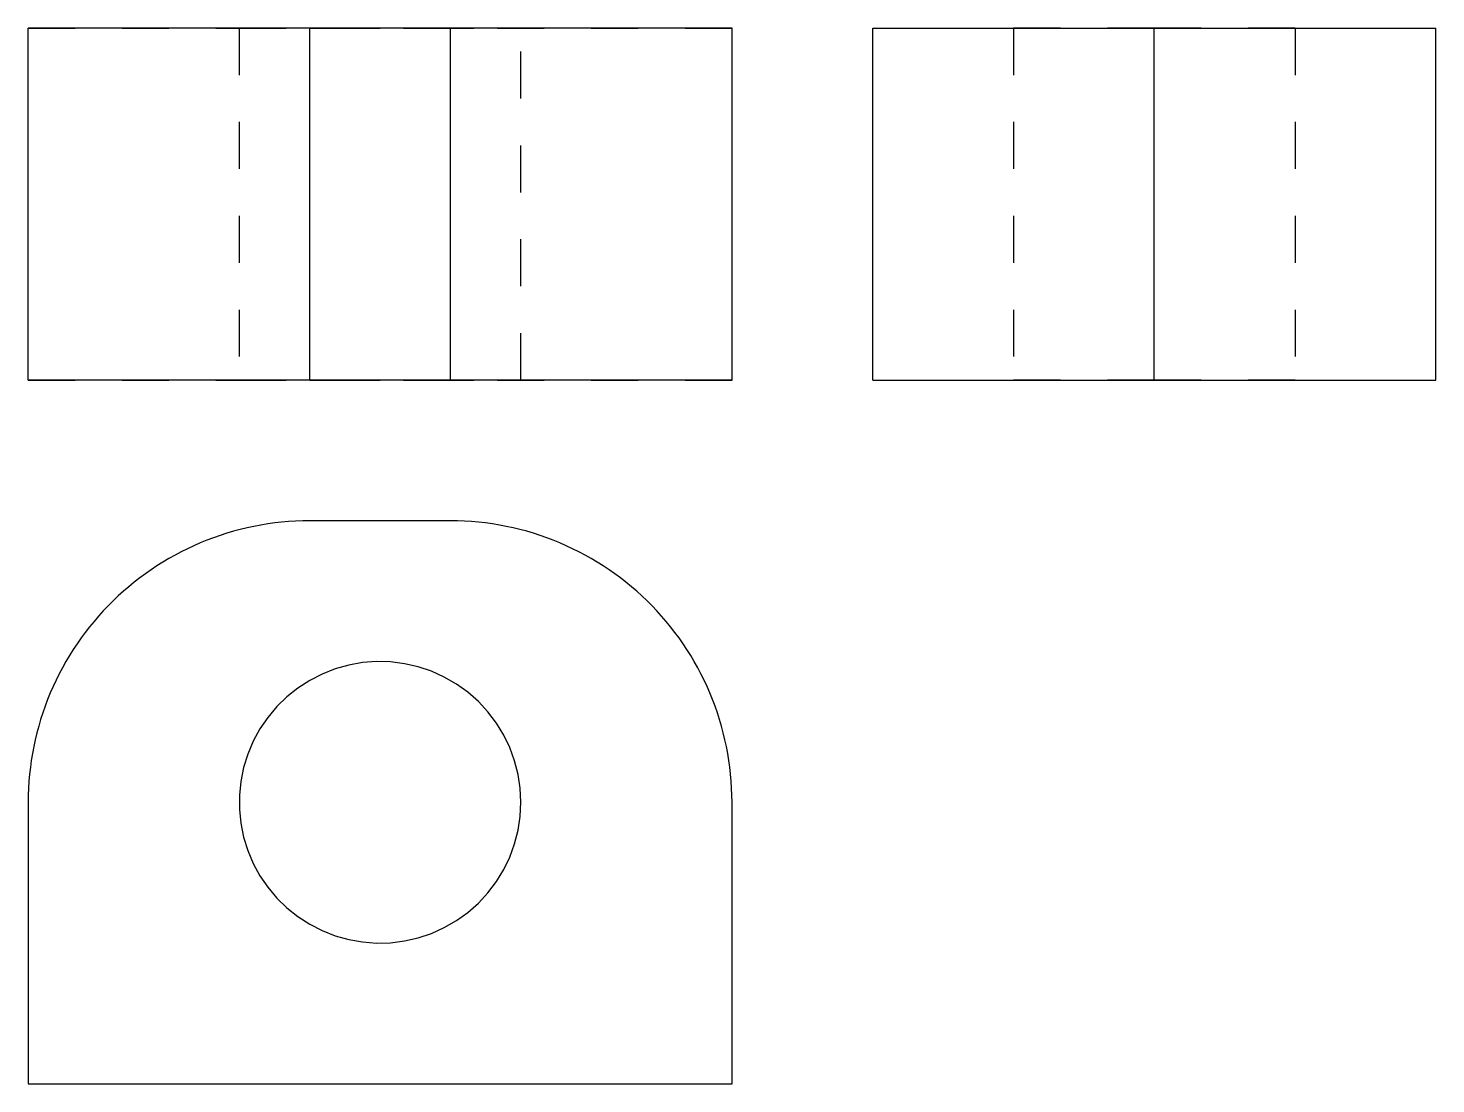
# Model space of a CAD drawing. Extents: x 0 to 3, y 0 to 2.25.
import ezdxf

# ---------------------------------------------------------------- set-up
doc = ezdxf.new("R2010")
doc.units = 0
doc.linetypes.add('HIDDEN', pattern=[0.075, 0.050025, -0.024975])
for name, color, linetype in [('FRONT', 7, 'CONTINUOUS'), ('FRONT_HID', 7, 'HIDDEN'), ('LEFT', 7, 'CONTINUOUS'), ('LEFT_HID', 7, 'HIDDEN'), ('TOP', 7, 'CONTINUOUS')]:
    doc.layers.add(name, color=color, linetype=linetype)

msp = doc.modelspace()

# ---------------------------------------------------------------- linework, layer by layer
at = {"layer": 'FRONT'}
for p, q in [((0, 1.5), (0, 2.25)), ((0.6, 2.25), (0, 2.25)), ((0.9, 2.25), (0.6, 2.25)), ((0.6, 1.5), (0.6, 2.25)), ((1.5, 2.25), (0.9, 2.25)), ((0.9, 1.5), (0.9, 2.25)), ((1.5, 1.5), (1.5, 2.25)), ((0.6, 1.5), (0, 1.5)), ((0.9, 1.5), (0.6, 1.5)), ((1.5, 1.5), (0.9, 1.5))]:
    msp.add_line(p, q, dxfattribs=at)
at = {"layer": 'FRONT_HID', "linetype": 'HIDDEN'}
for p, q in [((0, 2.25), (1.5, 2.25)), ((1.05, 2.25), (0.45, 2.25)), ((0.45, 2.25), (1.05, 2.25)), ((0.45, 2.25), (0.45, 1.5)), ((1.05, 1.5), (1.05, 2.25)), ((0, 1.5), (1.5, 1.5)), ((1.05, 1.5), (0.45, 1.5)), ((0.45, 1.5), (1.05, 1.5))]:
    msp.add_line(p, q, dxfattribs=at)
at = {"layer": 'LEFT'}
for p, q in [((1.8, 1.5), (1.8, 2.25)), ((1.8, 1.5), (1.8, 2.25)), ((1.8, 2.25), (2.4, 2.25)), ((2.4, 2.25), (3, 2.25)), ((2.4, 1.5), (2.4, 2.25)), ((3, 1.5), (3, 2.25)), ((1.8, 1.5), (2.4, 1.5)), ((2.4, 1.5), (3, 1.5))]:
    msp.add_line(p, q, dxfattribs=at)
at = {"layer": 'LEFT_HID', "linetype": 'HIDDEN'}
for p, q in [((2.4, 2.25), (2.1, 2.25)), ((2.1, 2.25), (2.7, 2.25)), ((2.1, 2.25), (2.1, 1.5)), ((2.7, 2.25), (2.4, 2.25)), ((2.7, 2.25), (2.7, 1.5)), ((2.4, 1.5), (2.1, 1.5)), ((2.1, 1.5), (2.7, 1.5)), ((2.7, 1.5), (2.4, 1.5))]:
    msp.add_line(p, q, dxfattribs=at)
at = {"layer": 'TOP'}
for p, q in [((0.6, 1.2), (0.585042, 1.199814)), ((0.9, 1.2), (0.6, 1.2)), ((0.914958, 1.199814), (0.9, 1.2)), ((0.423147, 1.173344), (0.408908, 1.168756)), ((0.437496, 1.177575), (0.423147, 1.173344)), ((0.451946, 1.181446), (0.437496, 1.177575)), ((0.466487, 1.184957), (0.451946, 1.181446)), ((0.481112, 1.188103), (0.466487, 1.184957)), ((0.495811, 1.190885), (0.481112, 1.188103)), ((0.510575, 1.193298), (0.495811, 1.190885)), ((0.525394, 1.195344), (0.510575, 1.193298)), ((0.540259, 1.197018), (0.525394, 1.195344)), ((0.555162, 1.198322), (0.540259, 1.197018)), ((0.570092, 1.199254), (0.555162, 1.198322)), ((0.585042, 1.199814), (0.570092, 1.199254)), ((0.929908, 1.199254), (0.914958, 1.199814)), ((0.944838, 1.198322), (0.929908, 1.199254)), ((0.959741, 1.197018), (0.944838, 1.198322)), ((0.974606, 1.195344), (0.959741, 1.197018)), ((0.989425, 1.193298), (0.974606, 1.195344)), ((1.004189, 1.190885), (0.989425, 1.193298)), ((1.018888, 1.188103), (1.004189, 1.190885)), ((1.033513, 1.184957), (1.018888, 1.188103)), ((1.048054, 1.181446), (1.033513, 1.184957)), ((1.062504, 1.177575), (1.048054, 1.181446)), ((1.076853, 1.173344), (1.062504, 1.177575)), ((1.091092, 1.168756), (1.076853, 1.173344)), ((0.33967, 1.140581), (0.326274, 1.133923)), ((0.353228, 1.146904), (0.33967, 1.140581)), ((0.366939, 1.152886), (0.353228, 1.146904)), ((0.380795, 1.158524), (0.366939, 1.152886)), ((0.394788, 1.163816), (0.380795, 1.158524)), ((0.408908, 1.168756), (0.394788, 1.163816)), ((1.105212, 1.163816), (1.091092, 1.168756)), ((1.119205, 1.158524), (1.105212, 1.163816)), ((1.133061, 1.152886), (1.119205, 1.158524)), ((1.146772, 1.146904), (1.133061, 1.152886)), ((1.16033, 1.140581), (1.146772, 1.146904)), ((1.173726, 1.133923), (1.16033, 1.140581)), ((0.287139, 1.111975), (0.274472, 1.104016)), ((0.3, 1.119615), (0.287139, 1.111975)), ((0.313048, 1.126933), (0.3, 1.119615)), ((0.326274, 1.133923), (0.313048, 1.126933)), ((1.186952, 1.126933), (1.173726, 1.133923)), ((1.2, 1.119615), (1.186952, 1.126933)), ((1.212861, 1.111975), (1.2, 1.119615)), ((1.225528, 1.104016), (1.212861, 1.111975)), ((0.249754, 1.087163), (0.237717, 1.07828)), ((0.262008, 1.095743), (0.249754, 1.087163)), ((0.274472, 1.104016), (0.262008, 1.095743)), ((1.237992, 1.095743), (1.225528, 1.104016)), ((1.250246, 1.087163), (1.237992, 1.095743)), ((1.262283, 1.07828), (1.250246, 1.087163)), ((0.214327, 1.059627), (0.202988, 1.049869)), ((0.225906, 1.069099), (0.214327, 1.059627)), ((0.237717, 1.07828), (0.225906, 1.069099)), ((1.274094, 1.069099), (1.262283, 1.07828)), ((1.285673, 1.059627), (1.274094, 1.069099)), ((1.297012, 1.049869), (1.285673, 1.059627)), ((0.181058, 1.02952), (0.17048, 1.018942)), ((0.191896, 1.039831), (0.181058, 1.02952)), ((0.202988, 1.049869), (0.191896, 1.039831)), ((1.308104, 1.039831), (1.297012, 1.049869)), ((1.318942, 1.02952), (1.308104, 1.039831)), ((1.32952, 1.018942), (1.318942, 1.02952)), ((0.150131, 0.997012), (0.140373, 0.985673)), ((0.160169, 1.008104), (0.150131, 0.997012)), ((0.17048, 1.018942), (0.160169, 1.008104)), ((1.339831, 1.008104), (1.32952, 1.018942)), ((1.349869, 0.997012), (1.339831, 1.008104)), ((1.359627, 0.985673), (1.349869, 0.997012)), ((0.12172, 0.962283), (0.112837, 0.950246)), ((0.130901, 0.974094), (0.12172, 0.962283)), ((0.140373, 0.985673), (0.130901, 0.974094)), ((1.369099, 0.974094), (1.359627, 0.985673)), ((1.37828, 0.962283), (1.369099, 0.974094)), ((1.387163, 0.950246), (1.37828, 0.962283)), ((0.104257, 0.937992), (0.095984, 0.925528)), ((0.112837, 0.950246), (0.104257, 0.937992)), ((1.395743, 0.937992), (1.387163, 0.950246)), ((1.404016, 0.925528), (1.395743, 0.937992)), ((0.080385, 0.9), (0.073067, 0.886952)), ((0.088025, 0.912861), (0.080385, 0.9)), ((0.095984, 0.925528), (0.088025, 0.912861)), ((1.411975, 0.912861), (1.404016, 0.925528)), ((1.419615, 0.9), (1.411975, 0.912861)), ((1.426933, 0.886952), (1.419615, 0.9)), ((0.066077, 0.873726), (0.059419, 0.86033)), ((0.073067, 0.886952), (0.066077, 0.873726)), ((0.626614, 0.873452), (0.6, 0.859808)), ((0.654454, 0.884378), (0.626614, 0.873452)), ((0.683244, 0.892478), (0.654454, 0.884378)), ((0.712697, 0.897672), (0.683244, 0.892478)), ((0.742521, 0.899907), (0.712697, 0.897672)), ((0.772419, 0.899161), (0.742521, 0.899907)), ((0.802094, 0.895442), (0.772419, 0.899161)), ((0.831252, 0.888787), (0.802094, 0.895442)), ((0.859602, 0.879262), (0.831252, 0.888787)), ((0.886863, 0.866962), (0.859602, 0.879262)), ((1.433923, 0.873726), (1.426933, 0.886952)), ((1.440581, 0.86033), (1.433923, 0.873726)), ((0.053096, 0.846772), (0.047114, 0.833061)), ((0.059419, 0.86033), (0.053096, 0.846772)), ((0.574877, 0.843581), (0.551494, 0.824934)), ((0.6, 0.859808), (0.574877, 0.843581)), ((0.912764, 0.852008), (0.886863, 0.866962)), ((0.937047, 0.834549), (0.912764, 0.852008)), ((1.446904, 0.846772), (1.440581, 0.86033)), ((1.452886, 0.833061), (1.446904, 0.846772)), ((0.041476, 0.819205), (0.036184, 0.805212)), ((0.047114, 0.833061), (0.041476, 0.819205)), ((0.551494, 0.824934), (0.530084, 0.804052)), ((0.959471, 0.81476), (0.937047, 0.834549)), ((0.979813, 0.792836), (0.959471, 0.81476)), ((1.458524, 0.819205), (1.452886, 0.833061)), ((1.463816, 0.805212), (1.458524, 0.819205)), ((0.031244, 0.791092), (0.026656, 0.776853)), ((0.036184, 0.805212), (0.031244, 0.791092)), ((0.51086, 0.781141), (0.494013, 0.756431)), ((0.530084, 0.804052), (0.51086, 0.781141)), ((0.997872, 0.768996), (0.979813, 0.792836)), ((1.468756, 0.791092), (1.463816, 0.805212)), ((1.473344, 0.776853), (1.468756, 0.791092)), ((0.022425, 0.762504), (0.018554, 0.748054)), ((0.026656, 0.776853), (0.022425, 0.762504)), ((0.494013, 0.756431), (0.479709, 0.730165)), ((1.013466, 0.743476), (0.997872, 0.768996)), ((1.477575, 0.762504), (1.473344, 0.776853)), ((1.481446, 0.748054), (1.477575, 0.762504)), ((0.015043, 0.733513), (0.011897, 0.718888)), ((0.018554, 0.748054), (0.015043, 0.733513)), ((0.479709, 0.730165), (0.468092, 0.702606)), ((1.026443, 0.71653), (1.013466, 0.743476)), ((1.484957, 0.733513), (1.481446, 0.748054)), ((1.488103, 0.718888), (1.484957, 0.733513)), ((0.009115, 0.704189), (0.006702, 0.689425)), ((0.011897, 0.718888), (0.009115, 0.704189)), ((0.468092, 0.702606), (0.459277, 0.674027)), ((1.036672, 0.688427), (1.026443, 0.71653)), ((1.490885, 0.704189), (1.488103, 0.718888)), ((1.493298, 0.689425), (1.490885, 0.704189)), ((0.004656, 0.674606), (0.002982, 0.659741)), ((0.006702, 0.689425), (0.004656, 0.674606)), ((0.459277, 0.674027), (0.453351, 0.644713)), ((1.044052, 0.659444), (1.036672, 0.688427)), ((1.495344, 0.674606), (1.493298, 0.689425)), ((1.497018, 0.659741), (1.495344, 0.674606)), ((0.001678, 0.644838), (0.000746, 0.629908)), ((0.002982, 0.659741), (0.001678, 0.644838)), ((0.453351, 0.644713), (0.450373, 0.614954)), ((1.048509, 0.62987), (1.044052, 0.659444)), ((1.498322, 0.644838), (1.497018, 0.659741)), ((1.499254, 0.629908), (1.498322, 0.644838)), ((0.000186, 0.614958), (0, 0.6)), ((0, 0.6), (0, 0)), ((0.000746, 0.629908), (0.000186, 0.614958)), ((0.450373, 0.614954), (0.450373, 0.585046)), ((1.05, 0.6), (1.048509, 0.62987)), ((1.048509, 0.57013), (1.05, 0.6)), ((1.499814, 0.614958), (1.499254, 0.629908)), ((1.5, 0.6), (1.499814, 0.614958)), ((1.5, 0), (1.5, 0.6)), ((0.450373, 0.585046), (0.453351, 0.555287)), ((1.044052, 0.540556), (1.048509, 0.57013)), ((0.453351, 0.555287), (0.459277, 0.525973)), ((1.036672, 0.511573), (1.044052, 0.540556)), ((0.459277, 0.525973), (0.468092, 0.497394)), ((1.026443, 0.48347), (1.036672, 0.511573)), ((0.468092, 0.497394), (0.479709, 0.469835)), ((1.013466, 0.456524), (1.026443, 0.48347)), ((0.479709, 0.469835), (0.494013, 0.443569)), ((0.997872, 0.431004), (1.013466, 0.456524)), ((0.494013, 0.443569), (0.51086, 0.418859)), ((0.979813, 0.407164), (0.997872, 0.431004)), ((0.51086, 0.418859), (0.530084, 0.395948)), ((0.530084, 0.395948), (0.551494, 0.375066)), ((0.959471, 0.38524), (0.979813, 0.407164)), ((0.551494, 0.375066), (0.574877, 0.356419)), ((0.912764, 0.347992), (0.937047, 0.365451)), ((0.937047, 0.365451), (0.959471, 0.38524)), ((0.574877, 0.356419), (0.6, 0.340192)), ((0.6, 0.340192), (0.626614, 0.326548)), ((0.859602, 0.320738), (0.886863, 0.333038)), ((0.886863, 0.333038), (0.912764, 0.347992)), ((0.626614, 0.326548), (0.654454, 0.315622)), ((0.654454, 0.315622), (0.683244, 0.307522)), ((0.683244, 0.307522), (0.712697, 0.302328)), ((0.712697, 0.302328), (0.742521, 0.300093)), ((0.742521, 0.300093), (0.772419, 0.300839)), ((0.772419, 0.300839), (0.802094, 0.304558)), ((0.802094, 0.304558), (0.831252, 0.311213)), ((0.831252, 0.311213), (0.859602, 0.320738)), ((0, 0), (1.5, 0))]:
    msp.add_line(p, q, dxfattribs=at)

doc.saveas('drawing.dxf')
